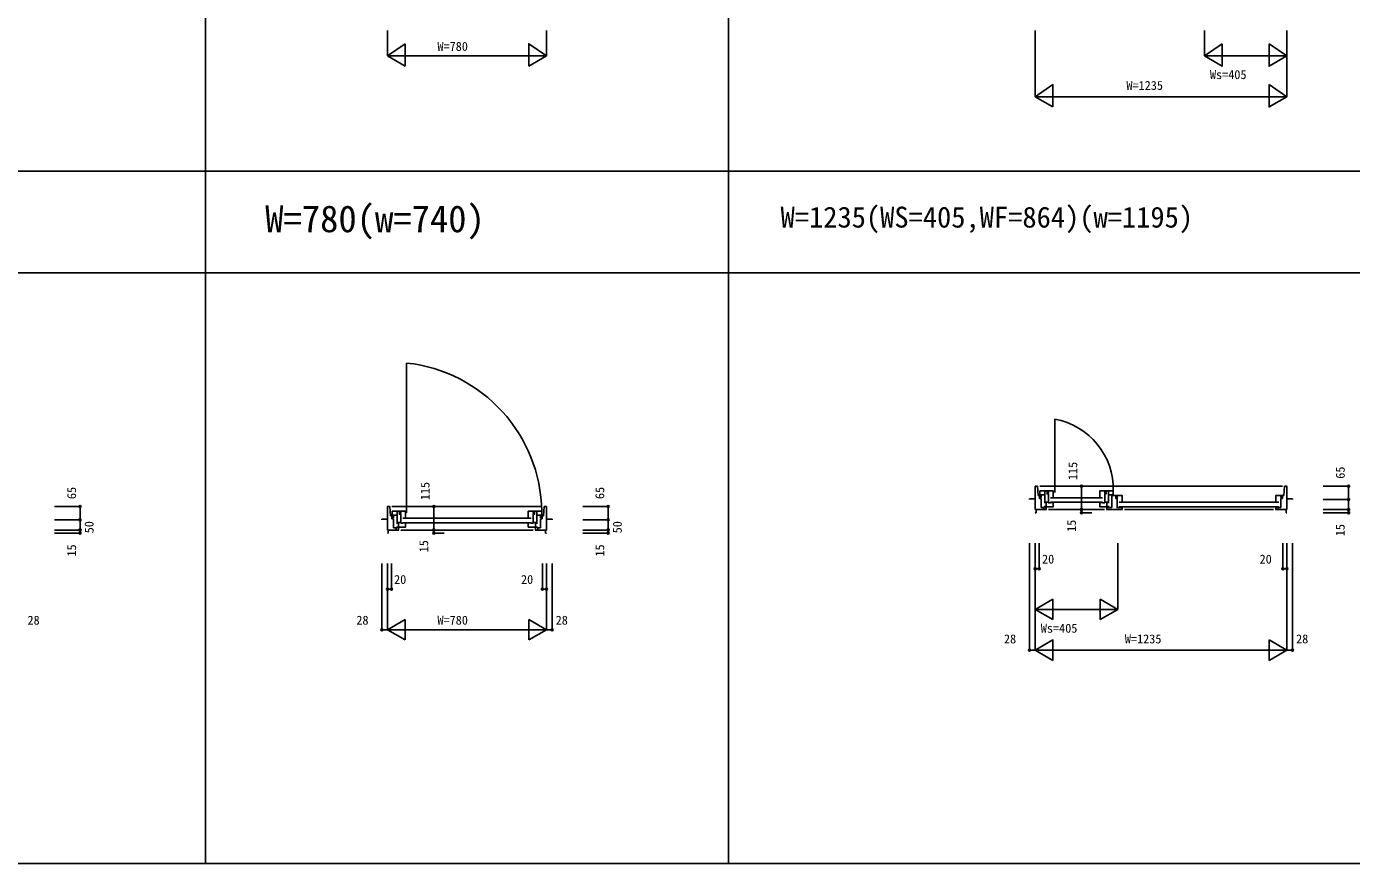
# Model space of a CAD drawing. Units: millimetres, scale not verified. Extents: x -13750 to 13750, y -10000 to 10000.
# Drawn here: x -6428 to 73, y -10000 to -5890 of the extents above; entities that cross this region are included whole.
import ezdxf
from ezdxf.enums import TextEntityAlignment as Align

# ---------------------------------------------------------------- set-up
doc = ezdxf.new("R2010")
doc.units = ezdxf.units.MM
doc.header["$LTSCALE"] = 50
for name, color, linetype in [('0-0_0', 7, 'Continuous'), ('0-2_YKK_B1', 4, 'Continuous'), ('0-4_YKK_F1', 7, 'Continuous'), ('0-6_YKK_N1', 2, 'Continuous')]:
    doc.layers.add(name, color=color, linetype=linetype)
doc.styles.add('ＭＳ ゴシック', font='')
doc.styles.get('ＭＳ ゴシック').set_extended_font_data('MS Gothic')

msp = doc.modelspace()

# ---------------------------------------------------------------- linework, layer by layer
at = {"layer": '0-2_YKK_B1'}
for p, q in [((-4562.9, -8278), (-4562.9, -7542.5)), ((-1382.87, -8178), (-1382.87, -7818.5)), ((-1464.51, -8192.5), (-1466.87, -8147.5)), ((-265.87, -8147.5), (-1456.87, -8147.5)), ((-1431.87, -8231.5), (-1431.87, -8170.5)), ((-1119.87, -8231.5), (-1119.87, -8170.5)), ((-1119.87, -8189.5), (-1095.87, -8189.5)), ((-1095.87, -8189.5), (-1095.87, -8170.5)), ((-258.22, -8192.5), (-255.87, -8147.5)), ((-4642.54, -8292.5), (-4644.9, -8247.5)), ((-3898.9, -8247.5), (-4634.9, -8247.5)), ((-3891.26, -8292.5), (-3888.9, -8247.5)), ((-1506.87, -8209.1), (-1506.87, -8212.5)), ((-1478.87, -8209.1), (-1478.87, -8262.5)), ((-1464.51, -8192.5), (-1448.87, -8192.5)), ((-1458.07, -8192.5), (-1458.07, -8207)), ((-1458.07, -8207), (-1448.87, -8207)), ((-1448.87, -8192.5), (-1448.87, -8203.5)), ((-1448.87, -8207), (-1448.87, -8252.5)), ((-1448.87, -8252.5), (-1436.87, -8252.5)), ((-1436.87, -8262.5), (-1436.87, -8252.5)), ((-1436.87, -8252.5), (-1432.67, -8252.5)), ((-1413.87, -8226.1), (-1431.87, -8226.1)), ((-1424.87, -8252.5), (-1429.17, -8252.5)), ((-1425.17, -8226.1), (-1425.17, -8248.5)), ((-1424.87, -8262.5), (-1424.87, -8252.5)), ((-1147.87, -8204.5), (-1403.87, -8204.5)), ((-1147.87, -8226.5), (-1403.87, -8226.5)), ((-1137.87, -8226.1), (-1119.87, -8226.1)), ((-1126.87, -8262.5), (-1126.87, -8252.5)), ((-1102.87, -8252.5), (-1126.87, -8252.5)), ((-1126.57, -8226.1), (-1126.57, -8248.5)), ((-283.87, -8226.5), (-1066.87, -8226.5)), ((-283.87, -8248.5), (-1066.87, -8248.5)), ((-297.87, -8262.5), (-297.87, -8252.5)), ((-297.87, -8252.5), (-293.57, -8252.5)), ((-285.87, -8252.5), (-290.07, -8252.5)), ((-285.87, -8262.5), (-285.87, -8252.5)), ((-273.87, -8252.5), (-285.87, -8252.5)), ((-258.22, -8192.5), (-273.87, -8192.5)), ((-273.87, -8192.5), (-273.87, -8203.5)), ((-264.67, -8207), (-273.87, -8207)), ((-273.87, -8207), (-273.87, -8252.5)), ((-264.67, -8192.5), (-264.67, -8207)), ((-243.87, -8209.1), (-243.87, -8262.5)), ((-215.87, -8209.1), (-215.87, -8212.5)), ((-4684.9, -8309.1), (-4684.9, -8312.5)), ((-4656.9, -8309.1), (-4656.9, -8362.5)), ((-4642.54, -8292.5), (-4626.9, -8292.5)), ((-4636.1, -8292.5), (-4636.1, -8307)), ((-4636.1, -8307), (-4626.9, -8307)), ((-4626.9, -8292.5), (-4626.9, -8303.5)), ((-4626.9, -8307), (-4626.9, -8352.5)), ((-4609.9, -8331.5), (-4609.9, -8270.5)), ((-3951.9, -8304.5), (-4581.9, -8304.5)), ((-3923.9, -8331.5), (-3923.9, -8270.5)), ((-3891.26, -8292.5), (-3906.9, -8292.5)), ((-3906.9, -8292.5), (-3906.9, -8303.5)), ((-3897.7, -8307), (-3906.9, -8307)), ((-3906.9, -8307), (-3906.9, -8352.5)), ((-3897.7, -8292.5), (-3897.7, -8307)), ((-3876.9, -8309.1), (-3876.9, -8362.5)), ((-3848.9, -8309.1), (-3848.9, -8312.5)), ((-1474.87, -8262.5), (-1478.87, -8262.5)), ((-1474.87, -8277.5), (-1478.87, -8277.5)), ((-1474.87, -8277.5), (-1474.87, -8262.5)), ((-1474.87, -8262.5), (-1422.87, -8262.5)), ((-1138.87, -8262.5), (-1412.87, -8262.5)), ((-1128.87, -8262.5), (-1050.87, -8262.5)), ((-309.87, -8262.5), (-1040.87, -8262.5)), ((-247.87, -8262.5), (-299.87, -8262.5)), ((-247.87, -8277.5), (-247.87, -8262.5)), ((-247.87, -8262.5), (-243.87, -8262.5)), ((-247.87, -8277.5), (-243.87, -8277.5)), ((-4652.9, -8362.5), (-4656.9, -8362.5)), ((-4652.9, -8377.5), (-4656.9, -8377.5)), ((-4652.9, -8377.5), (-4652.9, -8362.5)), ((-4652.9, -8362.5), (-4600.9, -8362.5)), ((-4626.9, -8352.5), (-4614.9, -8352.5)), ((-4614.9, -8362.5), (-4614.9, -8352.5)), ((-4614.9, -8352.5), (-4610.7, -8352.5)), ((-4591.9, -8326.1), (-4609.9, -8326.1)), ((-4602.9, -8352.5), (-4607.2, -8352.5)), ((-4603.2, -8326.1), (-4603.2, -8348.5)), ((-4602.9, -8362.5), (-4602.9, -8352.5)), ((-3942.9, -8362.5), (-4590.9, -8362.5)), ((-3951.9, -8326.5), (-4581.9, -8326.5)), ((-3941.9, -8326.1), (-3923.9, -8326.1)), ((-3880.9, -8362.5), (-3932.9, -8362.5)), ((-3930.9, -8362.5), (-3930.9, -8352.5)), ((-3930.9, -8352.5), (-3926.6, -8352.5)), ((-3930.6, -8326.1), (-3930.6, -8348.5)), ((-3918.9, -8352.5), (-3923.1, -8352.5)), ((-3918.9, -8362.5), (-3918.9, -8352.5)), ((-3906.9, -8352.5), (-3918.9, -8352.5)), ((-3880.9, -8377.5), (-3880.9, -8362.5)), ((-3880.9, -8362.5), (-3876.9, -8362.5)), ((-3880.9, -8377.5), (-3876.9, -8377.5))]:
    msp.add_line(p, q, dxfattribs=at)
for points in [[(-1506.87, -8209.1), (-1478.87, -8209.1), (-1478.87, -8147.5), (-1466.87, -8147.5)], [(-1431.87, -8189.5), (-1455.87, -8189.5), (-1455.87, -8170.5), (-1413.87, -8170.5), (-1413.87, -8181.5)], [(-1420.67, -8170.5), (-1420.67, -8185), (-1413.87, -8185), (-1413.87, -8228.4), (-1403.37, -8228.4), (-1403.37, -8227.5), (-1389.87, -8227.5)], [(-1413.87, -8170.7), (-1389.87, -8170.7), (-1389.87, -8206.5)], [(-1131.07, -8170.5), (-1131.07, -8185), (-1137.87, -8185), (-1137.87, -8228.4), (-1148.37, -8228.4), (-1148.37, -8227.5), (-1161.87, -8227.5)], [(-1137.87, -8170.7), (-1161.87, -8170.7), (-1161.87, -8206.5)], [(-1095.87, -8170.5), (-1137.87, -8170.5), (-1137.87, -8181.5)], [(-215.87, -8209.1), (-243.87, -8209.1), (-243.87, -8147.5), (-255.87, -8147.5)], [(-4684.9, -8309.1), (-4656.9, -8309.1), (-4656.9, -8247.5), (-4644.9, -8247.5)], [(-3848.9, -8309.1), (-3876.9, -8309.1), (-3876.9, -8247.5), (-3888.9, -8247.5)], [(-1389.87, -8225.5), (-1389.87, -8248.5), (-1431.87, -8248.5), (-1431.87, -8244.5)], [(-1161.87, -8225.5), (-1161.87, -8248.5), (-1119.87, -8248.5), (-1119.87, -8244.5)], [(-1102.87, -8252.5), (-1102.87, -8192.5), (-1076.87, -8192.5)], [(-1076.87, -8207), (-1083.67, -8207), (-1083.67, -8192.5)], [(-1076.87, -8192.7), (-1076.87, -8192.5), (-1076.87, -8195.4)], [(-1076.87, -8192.7), (-1052.87, -8192.7), (-1052.87, -8228.5)], [(-1076.87, -8198.7), (-1076.87, -8252.5), (-1052.87, -8252.5), (-1052.87, -8262.5)], [(-273.87, -8192.7), (-297.87, -8192.7), (-297.87, -8228.5)], [(-4609.9, -8289.5), (-4633.9, -8289.5), (-4633.9, -8270.5), (-4591.9, -8270.5), (-4591.9, -8281.5)], [(-4598.7, -8270.5), (-4598.7, -8285), (-4591.9, -8285), (-4591.9, -8328.4), (-4581.4, -8328.4), (-4581.4, -8327.5), (-4567.9, -8327.5)], [(-4591.9, -8270.7), (-4567.9, -8270.7), (-4567.9, -8306.5)], [(-3935.1, -8270.5), (-3935.1, -8285), (-3941.9, -8285), (-3941.9, -8328.4), (-3952.4, -8328.4), (-3952.4, -8327.5), (-3965.9, -8327.5)], [(-3941.9, -8270.7), (-3965.9, -8270.7), (-3965.9, -8306.5)], [(-3923.9, -8289.5), (-3899.9, -8289.5), (-3899.9, -8270.5), (-3941.9, -8270.5), (-3941.9, -8281.5)], [(-4567.9, -8325.5), (-4567.9, -8348.5), (-4609.9, -8348.5), (-4609.9, -8344.5)], [(-3965.9, -8325.5), (-3965.9, -8348.5), (-3923.9, -8348.5), (-3923.9, -8344.5)]]:
    msp.add_lwpolyline(points, dxfattribs=at)
for centre, radius, start, end in [((-4643.38, -8281.69), 743.56, 0.86253, 83.78661), ((-1444.27, -8161.57), 348.52, 358.53175, 79.85179)]:
    msp.add_arc(centre, radius, start, end, dxfattribs=at)
at = {"layer": '0-4_YKK_F1'}
for p, q in [((-5550.2, -10000), (-5550.2, 9500)), ((-2983.6, -10000), (-2983.6, 9500)), ((-13750, -6600), (13250, -6600)), ((-13750, -7100), (13250, -7100)), ((-13750, -10000), (13750, -10000))]:
    msp.add_line(p, q, dxfattribs=at)
at = {"layer": '0-6_YKK_N1'}
for p, q in [((-4656.9, -5910), (-4656.9, -6035)), ((-3876.9, -6035), (-3876.9, -5910)), ((-1478.87, -5910), (-1478.87, -6235)), ((-648.87, -5910), (-648.87, -6035)), ((-243.87, -6235), (-243.87, -5910)), ((-4569.67, -5975.36), (-4656.9, -6035)), ((-4569.67, -6075.36), (-4569.67, -5975.36)), ((-561.64, -5975.36), (-648.87, -6035)), ((-561.64, -6075.36), (-561.64, -5975.36)), ((-331.1, -5975.36), (-243.87, -6035)), ((-331.1, -6075.36), (-331.1, -5975.36)), ((-4656.9, -6035), (-3876.9, -6035)), ((-4656.9, -6035), (-4569.67, -6085.36)), ((-3876.9, -6035), (-3964.13, -6085.36)), ((-648.87, -6035), (-243.87, -6035)), ((-4569.67, -6085.36), (-4569.67, -6075.36)), ((-3964.13, -6085.36), (-3964.13, -6075.36)), ((-331.1, -6175.36), (-243.87, -6235)), ((-331.1, -6275.36), (-331.1, -6175.36)), ((-1478.87, -6235), (-243.87, -6235)), ((-1478.87, -6235), (-1391.64, -6285.36)), ((-1391.64, -6285.36), (-1391.64, -6275.36)), ((-1251.44, -8262.5), (-1251.44, -8147.5)), ((-65.87, -8147.5), (59.13, -8147.5)), ((59.13, -8147.5), (59.13, -8212.5)), ((-6290.5, -8247.5), (-6165.5, -8247.5)), ((-6165.5, -8247.5), (-6165.5, -8312.5)), ((-4429.47, -8362.5), (-4429.47, -8247.5)), ((-3698.9, -8247.5), (-3573.9, -8247.5)), ((-3573.9, -8247.5), (-3573.9, -8312.5)), ((-65.87, -8212.5), (59.13, -8212.5)), ((-6290.5, -8312.5), (-6165.5, -8312.5)), ((-3698.9, -8312.5), (-3573.9, -8312.5)), ((-1251.44, -8277.5), (-1251.44, -8262.5)), ((-1251.44, -8277.5), (-1201.44, -8277.5)), ((-65.87, -8262.5), (59.13, -8262.5)), ((-65.87, -8277.5), (59.13, -8277.5)), ((-6290.5, -8362.5), (-6165.5, -8362.5)), ((-6290.5, -8377.5), (-6165.5, -8377.5)), ((-4429.47, -8377.5), (-4429.47, -8362.5)), ((-4429.47, -8377.5), (-4379.47, -8377.5)), ((-3698.9, -8362.5), (-3573.9, -8362.5)), ((-3698.9, -8377.5), (-3573.9, -8377.5)), ((-1506.87, -8427.5), (-1506.87, -8952.5)), ((-1478.87, -8427.5), (-1478.87, -8952.5)), ((-1458.87, -8427.5), (-1458.87, -8552.5)), ((-1073.87, -8427.5), (-1073.87, -8752.5)), ((-263.87, -8427.5), (-263.87, -8552.5)), ((-243.87, -8427.5), (-243.87, -8952.5)), ((-215.87, -8427.5), (-215.87, -8952.5)), ((-4684.9, -8527.5), (-4684.9, -8852.5)), ((-4636.9, -8527.5), (-4636.9, -8652.5)), ((-3896.9, -8527.5), (-3896.9, -8652.5)), ((-3876.9, -8527.5), (-3876.9, -8852.5)), ((-3848.9, -8527.5), (-3848.9, -8852.5)), ((-1458.87, -8552.5), (-1478.87, -8552.5)), ((-263.87, -8552.5), (-243.87, -8552.5)), ((-4636.9, -8652.5), (-4656.9, -8652.5)), ((-3896.9, -8652.5), (-3876.9, -8652.5)), ((-1392.26, -8702.5), (-1478.87, -8752.5)), ((-1392.26, -8802.5), (-1392.26, -8702.5)), ((-1160.47, -8802.5), (-1160.47, -8702.5)), ((-1160.47, -8702.5), (-1073.87, -8752.5)), ((-1478.87, -8752.5), (-1073.87, -8752.5)), ((-1392.26, -8802.5), (-1478.87, -8752.5)), ((-1160.47, -8802.5), (-1073.87, -8752.5)), ((-1104.87, -8752.5), (-1134.87, -8752.5)), ((-4570.3, -8802.5), (-4570.3, -8902.5)), ((-3876.9, -8852.5), (-3963.5, -8802.5)), ((-3963.5, -8802.5), (-3963.5, -8902.5)), ((-4656.9, -8852.5), (-4684.9, -8852.5)), ((-4656.9, -8852.5), (-3876.9, -8852.5)), ((-4656.9, -8852.5), (-4570.3, -8902.5)), ((-3876.9, -8852.5), (-3963.5, -8902.5)), ((-3876.9, -8852.5), (-3848.9, -8852.5)), ((-330.47, -8902.5), (-330.47, -9002.5)), ((-243.87, -8952.5), (-330.47, -8902.5)), ((-1506.87, -8952.5), (-1478.87, -8952.5)), ((-1478.87, -8952.5), (-243.87, -8952.5)), ((-1478.87, -8952.5), (-1392.26, -9002.5)), ((-243.87, -8952.5), (-330.47, -9002.5)), ((-243.87, -8952.5), (-215.87, -8952.5))]:
    msp.add_line(p, q, dxfattribs=at)
for points in [[(-3964.13, -6075.36), (-3964.13, -5975.36), (-3876.9, -6035)], [(-648.87, -6035), (-561.64, -6085.36), (-561.64, -6075.36)], [(-243.87, -6035), (-331.1, -6085.36), (-331.1, -6075.36)], [(-1391.64, -6275.36), (-1391.64, -6175.36), (-1478.87, -6235)], [(-243.87, -6235), (-331.1, -6285.36), (-331.1, -6275.36)], [(59.13, -8212.5), (59.13, -8262.5), (59.13, -8277.5)], [(-6165.5, -8312.5), (-6165.5, -8362.5), (-6165.5, -8377.5)], [(-3573.9, -8312.5), (-3573.9, -8362.5), (-3573.9, -8377.5)], [(-4656.9, -8527.5), (-4656.9, -8852.5), (-4570.3, -8802.5)], [(-1478.87, -8952.5), (-1392.26, -8902.5), (-1392.26, -9002.5)]]:
    msp.add_lwpolyline(points, dxfattribs=at)
for centre in [(-1251.44, -8147.5), (59.13, -8147.5), (-6165.5, -8247.5), (-4429.47, -8247.5), (-3573.9, -8247.5), (59.13, -8212.5), (-6165.5, -8312.5), (-3573.9, -8312.5), (-1251.44, -8262.5), (-1251.44, -8277.5), (59.13, -8262.5), (59.13, -8277.5), (-6165.5, -8362.5), (-6165.5, -8377.5), (-4429.47, -8362.5), (-4429.47, -8377.5), (-3573.9, -8362.5), (-3573.9, -8377.5), (-1478.87, -8552.5), (-1458.87, -8552.5), (-263.87, -8552.5), (-243.87, -8552.5), (-4656.9, -8652.5), (-4636.9, -8652.5), (-3896.9, -8652.5), (-3876.9, -8652.5), (-4684.9, -8852.5), (-3848.9, -8852.5), (-1506.87, -8952.5), (-215.87, -8952.5)]:
    msp.add_circle(centre, 5, dxfattribs=at)

# ---------------------------------------------------------------- texts
at = {"layer": '0-0_0', "color": 3, "style": 'ＭＳ ゴシック'}
for s, height, p in [('W=780(w=740)', 132, (-5256.9, -6940)), ('W=1235(WS=405,WF=864)(w=1195)', 102.6, (-2728.17, -6908.33))]:
    msp.add_text(s, height=height, dxfattribs=at).set_placement(p, align=Align.BOTTOM_LEFT)
at = {"layer": '0-6_YKK_N1', "style": 'ＭＳ ゴシック'}
for s, p in [('W=780', (-4411.9, -6023)), ('Ws=405', (-621.37, -6161.59)), ('W=1235', (-1031.37, -6214.78)), ('20', (-1445.34, -8540.5)), ('20', (-377.82, -8540.5)), ('20', (-4624.62, -8640.5)), ('20', (-4001.86, -8640.5)), ('28', (-6423.32, -8840.5)), ('28', (-4809.76, -8840.5)), ('W=780', (-4411.9, -8840.5)), ('28', (-3831.72, -8840.5)), ('Ws=405', (-1451.37, -8879.97)), ('28', (-1632.1, -8932.28)), ('W=1235', (-1038.87, -8932.28)), ('28', (-198.69, -8932.28))]:
    msp.add_text(s, height=43.99, dxfattribs=at).set_placement(p, align=Align.BOTTOM_LEFT)
for s, p in [('115', (-1259.24, -8117.62)), ('65', (52.97, -8110.67)), ('65', (-6171.67, -8210.67)), ('115', (-4437.27, -8216.22)), ('65', (-3580.07, -8210.67)), ('15', (-1265.8, -8371.96)), ('50', (-6085.8, -8378.63)), ('50', (-3494.2, -8378.63)), ('15', (52.97, -8392.9)), ('15', (-6171.67, -8492.9)), ('15', (-4443.84, -8471.96)), ('15', (-3580.07, -8492.9))]:
    msp.add_text(s, height=43.99, rotation=90, dxfattribs=at).set_placement(p, align=Align.BOTTOM_LEFT)

doc.saveas('drawing.dxf')
